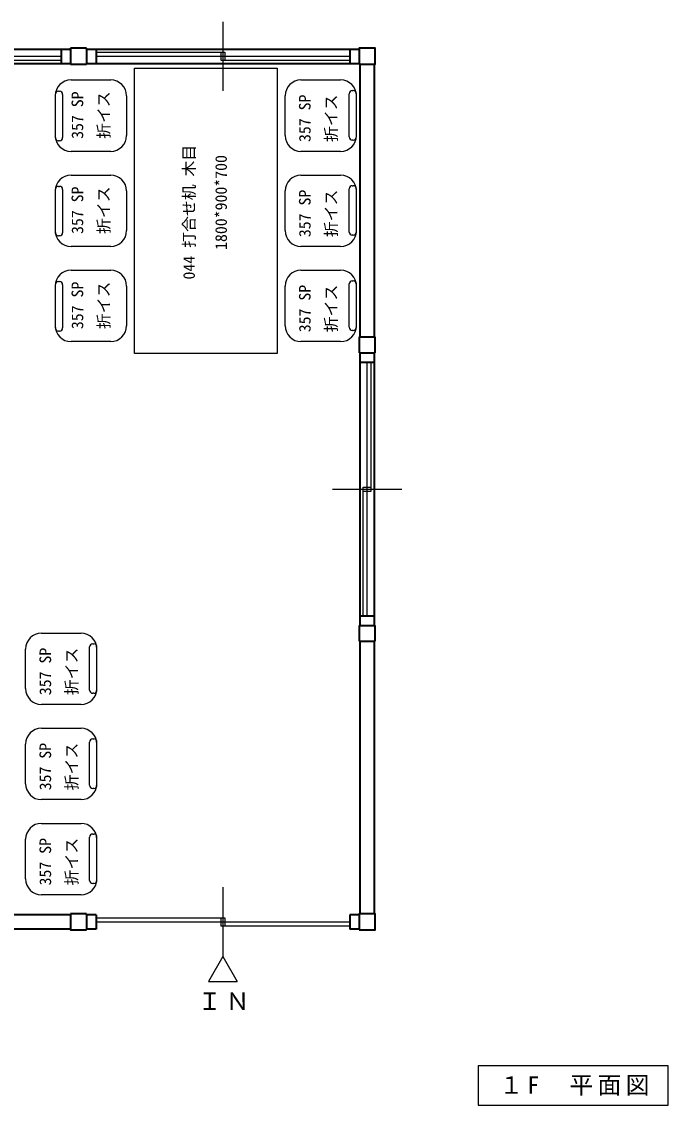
# Model space of a CAD drawing. Units: millimetres at full size, sheet at 1:50; details may follow other scales. Extents: x -9023 to 8922, y -7785 to 8042.
# Drawn here: x 4843 to 8922, y -7785 to -950 of the extents above; entities that cross this region are included whole.
import ezdxf
from ezdxf.enums import TextEntityAlignment as Align

# ---------------------------------------------------------------- set-up
doc = ezdxf.new("R2010")
doc.units = ezdxf.units.MM
doc.header["$LTSCALE"] = 50
for name, color, linetype, lineweight in [('0-1', 2, 'Continuous', 40), ('0-3', 7, 'Continuous', 25), ('0-F', 4, 'Continuous', 18)]:
    doc.layers.add(name, color=color, linetype=linetype, lineweight=lineweight)
doc.styles.add('ＭＳ ゴシック', font='')
doc.styles.get('ＭＳ ゴシック').set_extended_font_data('MS Gothic')

msp = doc.modelspace()

# ---------------------------------------------------------------- linework, layer by layer
at = {"layer": '0-1', "color": 7, "lineweight": 25}
for p, q in [((6112.2, -949.7), (6112.2, -1385.95)), ((5312.2, -1142.83), (6124.7, -1142.83)), ((6099.7, -1142.83), (6099.7, -1192.83)), ((6124.7, -1142.83), (6124.7, -1192.83)), ((3492.2, -1167.83), (5092.2, -1167.83)), ((4279.7, -1192.83), (5092.2, -1192.83)), ((5312.2, -1167.83), (6912.2, -1167.83)), ((6099.7, -1192.83), (6912.2, -1192.83)), ((7022.2, -4697.83), (7022.2, -3097.83)), ((7047.2, -3910.33), (7047.2, -3097.83)), ((6997.2, -4697.83), (6997.2, -3885.33)), ((6997.2, -3885.33), (7047.2, -3885.33)), ((6804.07, -3897.83), (7240.32, -3897.83)), ((6997.2, -3910.33), (7047.2, -3910.33)), ((6112.2, -6409.7), (6112.2, -6845.95)), ((5312.2, -6602.83), (6124.7, -6602.83)), ((5312.2, -6627.83), (6912.2, -6627.83)), ((6099.7, -6602.83), (6099.7, -6652.83)), ((6124.7, -6602.83), (6124.7, -6652.83)), ((6099.7, -6652.83), (6912.2, -6652.83))]:
    msp.add_line(p, q, dxfattribs=at)
at = {"layer": '0-1'}
for p, q in [((3432.2, -1122.83), (5152.2, -1122.83)), ((5092.2, -1122.83), (5092.2, -1212.83)), ((5152.2, -1122.83), (5152.2, -1117.83)), ((5252.2, -1117.83), (5152.2, -1117.83)), ((5252.2, -1122.83), (5252.2, -1117.83)), ((5252.2, -1122.83), (6972.2, -1122.83)), ((5312.2, -1122.83), (5312.2, -1212.83)), ((6912.2, -1122.83), (6912.2, -1212.83)), ((3432.2, -1212.83), (5152.2, -1212.83)), ((5152.2, -1217.83), (5252.2, -1217.83)), ((5252.2, -1212.83), (6972.2, -1212.83)), ((6977.2, -1217.83), (6977.2, -2937.83)), ((7067.2, -1217.83), (7067.2, -2937.83)), ((6977.2, -2937.83), (6972.2, -2937.83)), ((6972.2, -2937.83), (6972.2, -3037.83)), ((7072.2, -3037.83), (7072.2, -2937.83)), ((6977.2, -3037.83), (6972.2, -3037.83)), ((6977.2, -3037.83), (6977.2, -4757.83)), ((7067.2, -3037.83), (7067.2, -4757.83)), ((6977.2, -3097.83), (7067.2, -3097.83)), ((6977.2, -4697.83), (7067.2, -4697.83)), ((6977.2, -4757.83), (6972.2, -4757.83)), ((6972.2, -4757.83), (6972.2, -4857.83)), ((7072.2, -4857.83), (7072.2, -4757.83)), ((6977.2, -4857.83), (6972.2, -4857.83)), ((6977.2, -4857.83), (6977.2, -6577.83)), ((7067.2, -4857.83), (7067.2, -6577.83)), ((5152.2, -6582.83), (3432.2, -6582.83)), ((5152.2, -6582.83), (5152.2, -6577.83)), ((5252.2, -6577.83), (5152.2, -6577.83)), ((5252.2, -6582.83), (5252.2, -6577.83)), ((5312.2, -6582.83), (5252.2, -6582.83)), ((5312.2, -6582.83), (5312.2, -6672.83)), ((6912.2, -6582.83), (6912.2, -6672.83)), ((6972.2, -6582.83), (6912.2, -6582.83)), ((5152.2, -6672.83), (3432.2, -6672.83)), ((5312.2, -6672.83), (5252.2, -6672.83)), ((6972.2, -6672.83), (6912.2, -6672.83))]:
    msp.add_line(p, q, dxfattribs=at)
for points in [[(5152.2, -1122.83), (5152.2, -1212.83), (5152.2, -1217.83)], [(5252.2, -1122.83), (5252.2, -1212.83), (5252.2, -1217.83)], [(6977.2, -2937.83), (7067.2, -2937.83), (7072.2, -2937.83)], [(6977.2, -3037.83), (7067.2, -3037.83), (7072.2, -3037.83)], [(6977.2, -4757.83), (7067.2, -4757.83), (7072.2, -4757.83)], [(6977.2, -4857.83), (7067.2, -4857.83), (7072.2, -4857.83)], [(5152.2, -6582.83), (5152.2, -6672.83), (5152.2, -6677.83), (5252.2, -6677.83)], [(5252.2, -6582.83), (5252.2, -6672.83), (5252.2, -6677.83)]]:
    msp.add_lwpolyline(points, dxfattribs=at)
for points in [[(6972.2, -1217.83), (7072.2, -1217.83), (7072.2, -1117.83), (6972.2, -1117.83)], [(6972.2, -6677.83), (7072.2, -6677.83), (7072.2, -6577.83), (6972.2, -6577.83)]]:
    msp.add_lwpolyline(points, close=True, dxfattribs=at)
at = {"layer": '0-3'}
for p, q in [((5155.02, -1317.54), (5405.02, -1317.54)), ((6605.02, -1317.54), (6855.02, -1317.54)), ((5055.02, -1408.51), (5055.02, -1680.78)), ((5075.02, -1388.51), (5081.59, -1388.51)), ((5101.59, -1408.51), (5101.59, -1680.78)), ((5505.02, -1417.54), (5505.02, -1667.54)), ((6505.02, -1667.54), (6505.02, -1417.54)), ((6908.45, -1676.57), (6908.45, -1404.29)), ((6928.45, -1384.29), (6935.02, -1384.29)), ((6955.02, -1676.57), (6955.02, -1404.29)), ((5081.59, -1700.78), (5075.02, -1700.78)), ((6935.02, -1696.57), (6928.45, -1696.57)), ((5405.02, -1767.54), (5155.02, -1767.54)), ((6855.02, -1767.54), (6605.02, -1767.54)), ((5155.02, -1917.54), (5405.02, -1917.54)), ((6605.02, -1917.54), (6855.02, -1917.54)), ((5055.02, -2008.51), (5055.02, -2280.78)), ((5075.02, -1988.51), (5081.59, -1988.51)), ((5101.59, -2008.51), (5101.59, -2280.78)), ((5505.02, -2017.54), (5505.02, -2267.54)), ((6505.02, -2267.54), (6505.02, -2017.54)), ((6908.45, -2276.57), (6908.45, -2004.29)), ((6928.45, -1984.29), (6935.02, -1984.29)), ((6955.02, -2276.57), (6955.02, -2004.29)), ((5081.59, -2300.78), (5075.02, -2300.78)), ((6935.02, -2296.57), (6928.45, -2296.57)), ((5405.02, -2367.54), (5155.02, -2367.54)), ((6855.02, -2367.54), (6605.02, -2367.54)), ((5155.02, -2517.54), (5405.02, -2517.54)), ((6605.02, -2517.54), (6855.02, -2517.54)), ((5075.02, -2588.51), (5081.59, -2588.51)), ((6928.45, -2584.29), (6935.02, -2584.29)), ((5055.02, -2608.51), (5055.02, -2880.78)), ((5101.59, -2608.51), (5101.59, -2880.78)), ((5505.02, -2617.54), (5505.02, -2867.54)), ((6505.02, -2867.54), (6505.02, -2617.54)), ((6908.45, -2876.57), (6908.45, -2604.29)), ((6955.02, -2876.57), (6955.02, -2604.29)), ((5081.59, -2900.78), (5075.02, -2900.78)), ((6935.02, -2896.57), (6928.45, -2896.57)), ((5405.02, -2967.54), (5155.02, -2967.54)), ((6855.02, -2967.54), (6605.02, -2967.54)), ((6455.02, -3042.54), (6005.02, -3042.54)), ((4968.19, -4806.64), (5218.19, -4806.64)), ((4868.19, -5156.64), (4868.19, -4906.64)), ((5271.62, -5165.67), (5271.62, -4893.4)), ((5291.62, -4873.4), (5298.18, -4873.4)), ((5318.19, -5165.67), (5318.19, -4893.4)), ((5298.18, -5185.67), (5291.62, -5185.67)), ((5218.19, -5256.64), (4968.19, -5256.64)), ((4968.19, -5406.64), (5218.19, -5406.64)), ((4868.19, -5756.64), (4868.19, -5506.64)), ((5271.62, -5765.67), (5271.62, -5493.4)), ((5291.62, -5473.4), (5298.18, -5473.4)), ((5318.19, -5765.67), (5318.19, -5493.4)), ((5298.18, -5785.67), (5291.62, -5785.67)), ((5218.19, -5856.64), (4968.19, -5856.64)), ((4968.19, -6006.64), (5218.19, -6006.64)), ((5291.62, -6073.4), (5298.18, -6073.4)), ((4868.19, -6356.64), (4868.19, -6106.64)), ((5271.62, -6365.67), (5271.62, -6093.4)), ((5318.19, -6365.67), (5318.19, -6093.4)), ((5298.18, -6385.67), (5291.62, -6385.67)), ((5218.19, -6456.64), (4968.19, -6456.64))]:
    msp.add_line(p, q, dxfattribs=at)
for points in [[(6005.02, -3042.54), (5555.02, -3042.54), (5555.02, -1242.54), (6005.02, -1242.54)], [(6005.02, -1242.54), (6455.02, -1242.54), (6455.02, -3042.54)]]:
    msp.add_lwpolyline(points, dxfattribs=at)
for centre, radius, start, end in [((5155.02, -1417.54), 100, 90, 180), ((5405.02, -1417.54), 100, 0, 90), ((6605.02, -1417.54), 100, 90, 180), ((6855.02, -1417.54), 100, 0, 90), ((5075.02, -1408.51), 20, 90, 180), ((5081.59, -1408.51), 20, 0, 90), ((6928.45, -1404.29), 20, 90, 180), ((6935.02, -1404.29), 20, 0, 90), ((5155.02, -1667.54), 100, 180, 270), ((5075.02, -1680.78), 20, 180, 270), ((5081.59, -1680.78), 20, 270, 0), ((5405.02, -1667.54), 100, 270, 0), ((6605.02, -1667.54), 100, 180, 270), ((6855.02, -1667.54), 100, 270, 0), ((6928.45, -1676.57), 20, 180, 270), ((6935.02, -1676.57), 20, 270, 0), ((5155.02, -2017.54), 100, 90, 180), ((5405.02, -2017.54), 100, 0, 90), ((6605.02, -2017.54), 100, 90, 180), ((6855.02, -2017.54), 100, 0, 90), ((5075.02, -2008.51), 20, 90, 180), ((5081.59, -2008.51), 20, 0, 90), ((6928.45, -2004.29), 20, 90, 180), ((6935.02, -2004.29), 20, 0, 90), ((5155.02, -2267.54), 100, 180, 270), ((5075.02, -2280.78), 20, 180, 270), ((5081.59, -2280.78), 20, 270, 0), ((5405.02, -2267.54), 100, 270, 0), ((6605.02, -2267.54), 100, 180, 270), ((6855.02, -2267.54), 100, 270, 0), ((6928.45, -2276.57), 20, 180, 270), ((6935.02, -2276.57), 20, 270, 0), ((5155.02, -2617.54), 100, 90, 180), ((5405.02, -2617.54), 100, 0, 90), ((6605.02, -2617.54), 100, 90, 180), ((6855.02, -2617.54), 100, 0, 90), ((5075.02, -2608.51), 20, 90, 180), ((5081.59, -2608.51), 20, 0, 90), ((6928.45, -2604.29), 20, 90, 180), ((6935.02, -2604.29), 20, 0, 90), ((5155.02, -2867.54), 100, 180, 270), ((5405.02, -2867.54), 100, 270, 0), ((6605.02, -2867.54), 100, 180, 270), ((6855.02, -2867.54), 100, 270, 0), ((5075.02, -2880.78), 20, 180, 270), ((5081.59, -2880.78), 20, 270, 0), ((6928.45, -2876.57), 20, 180, 270), ((6935.02, -2876.57), 20, 270, 0), ((4968.19, -4906.64), 100, 90, 180), ((5218.19, -4906.64), 100, 0, 90), ((5291.62, -4893.4), 20, 90, 180), ((5298.18, -4893.4), 20, 0, 90), ((4968.19, -5156.64), 100, 180, 270), ((5218.19, -5156.64), 100, 270, 0), ((5291.62, -5165.67), 20, 180, 270), ((5298.18, -5165.67), 20, 270, 0), ((4968.19, -5506.64), 100, 90, 180), ((5218.19, -5506.64), 100, 0, 90), ((5291.62, -5493.4), 20, 90, 180), ((5298.18, -5493.4), 20, 0, 90), ((4968.19, -5756.64), 100, 180, 270), ((5218.19, -5756.64), 100, 270, 0), ((5291.62, -5765.67), 20, 180, 270), ((5298.18, -5765.67), 20, 270, 0), ((4968.19, -6106.64), 100, 90, 180), ((5218.19, -6106.64), 100, 0, 90), ((5291.62, -6093.4), 20, 90, 180), ((5298.18, -6093.4), 20, 0, 90), ((4968.19, -6356.64), 100, 180, 270), ((5218.19, -6356.64), 100, 270, 0), ((5291.62, -6365.67), 20, 180, 270), ((5298.18, -6365.67), 20, 270, 0)]:
    msp.add_arc(centre, radius, start, end, dxfattribs=at)
at = {"layer": '0-F', "color": 7, "lineweight": 25}
for p, q in [((6112.2, -6845.95), (6021.65, -7002.79)), ((6112.2, -6845.95), (6202.75, -7002.79)), ((6021.65, -7002.79), (6202.75, -7002.79))]:
    msp.add_line(p, q, dxfattribs=at)
msp.add_lwpolyline([(7722.13, -7784.74), (8922.13, -7784.74), (8922.13, -7534.74), (7722.13, -7534.74)], close=True, dxfattribs=at)

# ---------------------------------------------------------------- texts
at = {"layer": '0-3', "color": 4, "style": 'ＭＳ ゴシック'}
for s, p in [('357 SP', (5253.28, -1688.76)), ('折イス', (5419.22, -1688.76)), ('357 SP', (6687.71, -1708.71)), ('折イス', (6853.65, -1708.71)), ('044 打合せ机 木目', (5957.43, -2575.9)), ('1800*900*700', (6159.51, -2389.36)), ('357 SP', (5253.28, -2288.76)), ('折イス', (5419.22, -2288.76)), ('357 SP', (6687.71, -2308.71)), ('折イス', (6853.65, -2308.71)), ('357 SP', (5253.28, -2888.76)), ('折イス', (5419.22, -2888.76)), ('357 SP', (6687.71, -2908.71)), ('折イス', (6853.65, -2908.71)), ('357 SP', (5050.88, -5197.82)), ('折イス', (5216.82, -5197.82)), ('357 SP', (5050.88, -5797.82)), ('折イス', (5216.82, -5797.82)), ('357 SP', (5050.88, -6397.82)), ('折イス', (5216.82, -6397.82))]:
    msp.add_text(s, height=73.31, rotation=90, dxfattribs=at).set_placement(p, align=Align.BOTTOM_LEFT)
at = {"layer": '0-F', "color": 7, "char_height": 110, "attachment_point": 7, "style": 'ＭＳ ゴシック'}
for s, insert in [('\\T1.17;ＩＮ', (5954.58, -7183.11)), ('\\T1.18;１F\u3000平面図', (7856.3, -7723.59))]:
    msp.add_mtext(s, dxfattribs=dict(at, insert=insert))

doc.saveas('drawing.dxf')
